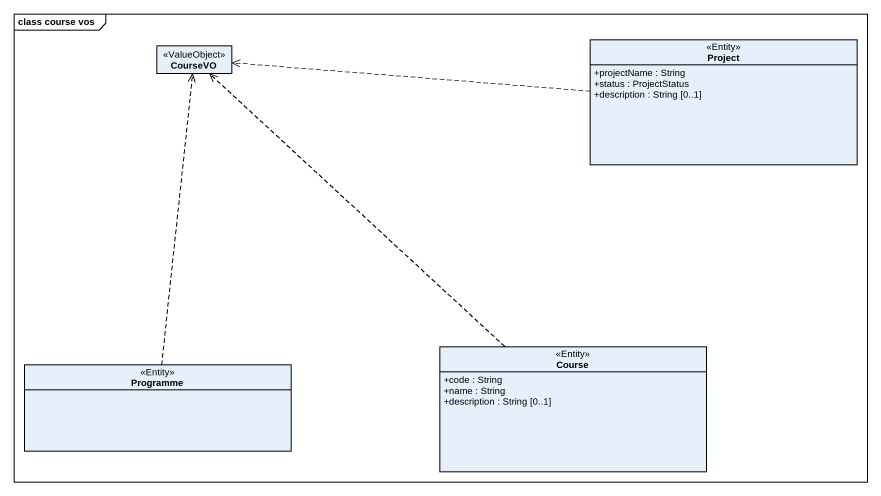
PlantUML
@startuml
mainframe class course vos
hide circle
hide empty members
skinparam classAttributeIconSize 0
class CourseVO <<ValueObject>>
class Project <<Entity>> {
  +projectName : String
  +status : ProjectStatus
  +description : String [0..1]
}
class Programme <<Entity>>
class Course <<Entity>> {
  +code : String
  +name : String
  +description : String [0..1]
}
Project .left.> CourseVO
Programme .up.> CourseVO
Course .up.> CourseVO
@enduml
